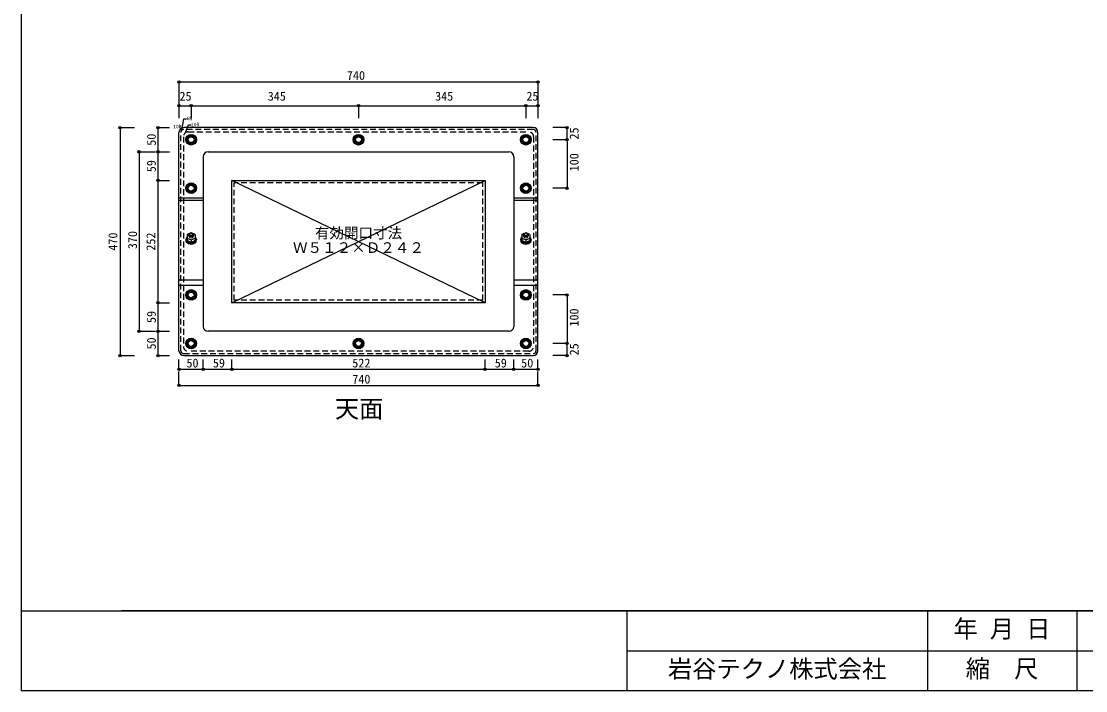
# Model space of a CAD drawing. Units: millimetres at full size, sheet at 1:10. Extents: x -10475 to 9199, y -10092 to 10143.
# Drawn here: x 5199 to 7393, y 2544 to 3924 of the extents above; entities that cross this region are included whole.
import ezdxf
from ezdxf.enums import TextEntityAlignment as Align

# ---------------------------------------------------------------- set-up
doc = ezdxf.new("R2010")
doc.units = ezdxf.units.MM
doc.header["$LTSCALE"] = 10
doc.header["$PDMODE"] = 32
doc.header["$PDSIZE"] = 5
doc.linetypes.add('DASHED1', pattern=[1.8, 1.2, -0.6])
for name, color, linetype in [('0-0_FRP', 7, 'Continuous'), ('0-3_開口寸法', 2, 'DASHED1'), ('0-8_FRP寸法', 3, 'Continuous'), ('0-F_図面枠', 7, 'Continuous'), ('3-4', 4, 'Continuous')]:
    doc.layers.add(name, color=color, linetype=linetype)
doc.styles.add('ＭＳ ゴシック', font='')
doc.styles.get('ＭＳ ゴシック').set_extended_font_data('MS Gothic')

msp = doc.modelspace()

# ---------------------------------------------------------------- linework, layer by layer
at = {"layer": '0-0_FRP', "color": 4}
for p, q in [((5523.88, 3244.99), (5523.88, 3694.99)), ((6253.88, 3704.99), (5533.93, 3704.99)), ((6263.88, 3244.99), (6263.88, 3694.99)), ((5573.88, 3644.99), (5573.88, 3294.99)), ((5583.93, 3654.99), (6203.88, 3654.99)), ((6213.88, 3644.99), (6213.88, 3294.99)), ((5632.88, 3343.99), (5632.88, 3595.99)), ((5632.88, 3595.99), (6154.88, 3595.99)), ((6154.88, 3343.99), (5632.88, 3595.99)), ((5632.88, 3343.99), (6154.88, 3595.99)), ((5523.88, 3559.91), (5573.88, 3559.91)), ((5523.88, 3555.16), (5573.88, 3555.16)), ((6213.88, 3559.91), (6263.88, 3559.91)), ((6213.88, 3555.16), (6263.88, 3555.16)), ((5539.83, 3475.89), (5539.83, 3474.27)), ((5552.62, 3469.51), (5552.17, 3469.95)), ((5552.62, 3469.51), (5552.47, 3467.84)), ((5553.38, 3468.19), (5552.55, 3468.77)), ((5553.56, 3469.89), (5553.06, 3470.37)), ((5553.56, 3469.89), (5553.38, 3468.19)), ((5557.93, 3475.89), (5557.93, 3474.27)), ((6229.83, 3475.89), (6229.83, 3474.27)), ((6242.62, 3469.51), (6242.17, 3469.95)), ((6242.62, 3469.51), (6242.47, 3467.84)), ((6243.38, 3468.19), (6242.55, 3468.77)), ((6243.56, 3469.89), (6243.06, 3470.37)), ((6243.56, 3469.89), (6243.38, 3468.19)), ((6247.93, 3475.89), (6247.93, 3474.27)), ((5523.88, 3391.16), (5573.88, 3391.16)), ((5523.88, 3380.06), (5573.88, 3380.06)), ((6213.88, 3391.16), (6263.88, 3391.16)), ((6213.88, 3380.06), (6263.88, 3380.06)), ((6203.88, 3284.99), (5583.88, 3284.99)), ((5533.93, 3234.99), (6253.88, 3234.99))]:
    msp.add_line(p, q, dxfattribs=at)
at = {"layer": '0-0_FRP', "linetype": 'DASHED1'}
for p, q in [((5527.88, 3244.99), (5527.88, 3694.99)), ((6253.88, 3700.99), (5533.88, 3700.99)), ((5542.88, 3695.99), (6244.88, 3695.99)), ((6259.88, 3244.99), (6259.88, 3694.99)), ((5532.88, 3685.99), (5532.88, 3253.99)), ((6254.88, 3685.99), (6254.88, 3253.99)), ((5533.88, 3238.99), (6253.88, 3238.99)), ((6244.88, 3243.99), (5542.88, 3243.99))]:
    msp.add_line(p, q, dxfattribs=at)
at = {"layer": '0-0_FRP', "color": 3}
for p, q in [((5537.88, 3474.27), (5537.88, 3473.23)), ((5559.88, 3474.27), (5559.88, 3473.23)), ((6227.88, 3474.27), (6227.88, 3473.23)), ((6249.88, 3474.27), (6249.88, 3473.23))]:
    msp.add_line(p, q, dxfattribs=at)
at = {"layer": '0-0_FRP'}
for p, q in [((5543.88, 3484.06), (5543.88, 3481.72)), ((5548.88, 3473.33), (5548.88, 3468.42)), ((5548.88, 3468.42), (5556.88, 3472.15)), ((5556.88, 3484.54), (5552.75, 3486.47)), ((5553.88, 3484.06), (5553.88, 3481.72)), ((5556.88, 3484.54), (5556.88, 3472.15)), ((6233.88, 3484.06), (6233.88, 3481.72)), ((6238.88, 3473.33), (6238.88, 3468.42)), ((6238.88, 3468.42), (6246.88, 3472.15)), ((6246.88, 3484.54), (6242.75, 3486.47)), ((6243.88, 3484.06), (6243.88, 3481.72)), ((6246.88, 3484.54), (6246.88, 3472.15))]:
    msp.add_line(p, q, dxfattribs=at)
for points in [[(5544.26, 3687.99), (5539.64, 3679.99), (5544.26, 3671.99), (5553.5, 3671.99), (5558.12, 3679.99), (5553.5, 3687.99)], [(5889.26, 3687.99), (5884.64, 3679.99), (5889.26, 3671.99), (5898.5, 3671.99), (5903.12, 3679.99), (5898.5, 3687.99)], [(6234.26, 3687.99), (6229.64, 3679.99), (6234.26, 3671.99), (6243.5, 3671.99), (6248.12, 3679.99), (6243.5, 3687.99)], [(5544.26, 3587.99), (5539.64, 3579.99), (5544.26, 3571.99), (5553.5, 3571.99), (5558.12, 3579.99), (5553.5, 3587.99)], [(6234.26, 3587.99), (6229.64, 3579.99), (6234.26, 3571.99), (6243.5, 3571.99), (6248.12, 3579.99), (6243.5, 3587.99)], [(5544.26, 3367.99), (5539.64, 3359.99), (5544.26, 3351.99), (5553.5, 3351.99), (5558.12, 3359.99), (5553.5, 3367.99)], [(6234.26, 3367.99), (6229.64, 3359.99), (6234.26, 3351.99), (6243.5, 3351.99), (6248.12, 3359.99), (6243.5, 3367.99)], [(5544.26, 3267.99), (5539.64, 3259.99), (5544.26, 3251.99), (5553.5, 3251.99), (5558.12, 3259.99), (5553.5, 3267.99)], [(5889.26, 3267.99), (5884.64, 3259.99), (5889.26, 3251.99), (5898.5, 3251.99), (5903.12, 3259.99), (5898.5, 3267.99)], [(6234.26, 3267.99), (6229.64, 3259.99), (6234.26, 3251.99), (6243.5, 3251.99), (6248.12, 3259.99), (6243.5, 3267.99)]]:
    msp.add_lwpolyline(points, close=True, dxfattribs=at)
at = {"layer": '0-0_FRP', "color": 4}
msp.add_lwpolyline([(6154.88, 3595.99), (6154.88, 3343.99), (5632.88, 3343.99)], dxfattribs=at)
at = {"layer": '0-0_FRP'}
for points in [[(5545.01, 3486.47), (5540.88, 3484.54), (5540.88, 3472.15), (5548.88, 3468.42)], [(5540.88, 3477.07), (5548.88, 3473.33), (5556.88, 3477.07)], [(5549.94, 3487.78), (5548.88, 3488.28), (5547.82, 3487.78)], [(6235.01, 3486.47), (6230.88, 3484.54), (6230.88, 3472.15), (6238.88, 3468.42)], [(6230.88, 3477.07), (6238.88, 3473.33), (6246.88, 3477.07)], [(6239.94, 3487.78), (6238.88, 3488.28), (6237.82, 3487.78)]]:
    msp.add_lwpolyline(points, dxfattribs=at)
at = {"layer": '0-0_FRP', "color": 3}
for centre in [(5548.88, 3679.99), (5893.88, 3679.99), (6238.88, 3679.99), (5548.88, 3579.99), (6238.88, 3579.99), (5548.88, 3359.99), (6238.88, 3359.99), (5548.88, 3259.99), (5893.88, 3259.99), (6238.88, 3259.99)]:
    msp.add_circle(centre, 11, dxfattribs=at)
at = {"layer": '0-0_FRP'}
for centre, radius in [((5548.88, 3679.99), 8), ((5893.88, 3679.99), 8), ((6238.88, 3679.99), 8), ((5548.88, 3679.99), 6), ((5893.88, 3679.99), 6), ((6238.88, 3679.99), 6), ((5548.88, 3579.99), 8), ((5548.88, 3579.99), 6), ((6238.88, 3579.99), 8), ((6238.88, 3579.99), 6), ((5548.88, 3359.99), 8), ((5548.88, 3359.99), 6), ((6238.88, 3359.99), 8), ((6238.88, 3359.99), 6), ((5548.88, 3259.99), 8), ((5548.88, 3259.99), 6), ((5893.88, 3259.99), 8), ((5893.88, 3259.99), 6), ((6238.88, 3259.99), 8), ((6238.88, 3259.99), 6)]:
    msp.add_circle(centre, radius, dxfattribs=at)
at = {"layer": '0-0_FRP', "color": 4}
for centre, radius, start, end in [((5533.88, 3694.99), 10, 90, 180), ((5548.88, 3679.99), 9.05, 122.126, 177.874), ((5548.88, 3679.99), 9.05, 62.126, 117.874), ((5548.88, 3679.99), 9.05, 2.126, 57.874), ((5893.88, 3679.99), 9.05, 122.126, 177.874), ((5893.88, 3679.99), 9.05, 62.126, 117.874), ((5893.88, 3679.99), 9.05, 2.126, 57.874), ((6238.88, 3679.99), 9.05, 122.126, 177.874), ((6238.88, 3679.99), 9.05, 62.126, 117.874), ((6238.88, 3679.99), 9.05, 2.126, 57.874), ((6253.88, 3694.99), 10, 0, 90), ((5548.88, 3679.99), 9.05, 182.126, 237.874), ((5548.88, 3679.99), 9.05, 242.126, 297.874), ((5548.88, 3679.99), 9.05, 302.126, 357.874), ((5893.88, 3679.99), 9.05, 182.126, 237.874), ((5893.88, 3679.99), 9.05, 242.126, 297.874), ((5893.88, 3679.99), 9.05, 302.126, 357.874), ((6238.88, 3679.99), 9.05, 182.126, 237.874), ((6238.88, 3679.99), 9.05, 242.126, 297.874), ((6238.88, 3679.99), 9.05, 302.126, 357.874), ((5583.88, 3644.99), 10, 90, 180), ((6203.88, 3644.99), 10, 0, 90), ((5548.88, 3579.99), 9.05, 122.126, 177.874), ((5548.88, 3579.99), 9.05, 182.126, 237.874), ((5548.88, 3579.99), 9.05, 62.126, 117.874), ((5548.88, 3579.99), 9.05, 2.126, 57.874), ((5548.88, 3579.99), 9.05, 302.126, 357.874), ((6238.88, 3579.99), 9.05, 122.126, 177.874), ((6238.88, 3579.99), 9.05, 182.126, 237.874), ((6238.88, 3579.99), 9.05, 62.126, 117.874), ((6238.88, 3579.99), 9.05, 2.126, 57.874), ((6238.88, 3579.99), 9.05, 302.126, 357.874), ((5548.88, 3579.99), 9.05, 242.126, 297.874), ((6238.88, 3579.99), 9.05, 242.126, 297.874), ((5548.88, 3359.99), 9.05, 122.126, 177.874), ((5548.88, 3359.99), 9.05, 182.126, 237.874), ((5548.88, 3359.99), 9.05, 62.126, 117.874), ((5548.88, 3359.99), 9.05, 2.126, 57.874), ((5548.88, 3359.99), 9.05, 302.126, 357.874), ((6238.88, 3359.99), 9.05, 122.126, 177.874), ((6238.88, 3359.99), 9.05, 182.126, 237.874), ((6238.88, 3359.99), 9.05, 62.126, 117.874), ((6238.88, 3359.99), 9.05, 2.126, 57.874), ((6238.88, 3359.99), 9.05, 302.126, 357.874), ((5548.88, 3359.99), 9.05, 242.126, 297.874), ((6238.88, 3359.99), 9.05, 242.126, 297.874), ((5583.88, 3294.99), 10, 180, 270), ((6203.88, 3294.99), 10, 270, 0), ((5548.88, 3259.99), 9.05, 122.126, 177.874), ((5548.88, 3259.99), 9.05, 182.126, 237.874), ((5548.88, 3259.99), 9.05, 62.126, 117.874), ((5548.88, 3259.99), 9.05, 242.126, 297.874), ((5548.88, 3259.99), 9.05, 2.126, 57.874), ((5548.88, 3259.99), 9.05, 302.126, 357.874), ((5893.88, 3259.99), 9.05, 122.126, 177.874), ((5893.88, 3259.99), 9.05, 182.126, 237.874), ((5893.88, 3259.99), 9.05, 62.126, 117.874), ((5893.88, 3259.99), 9.05, 242.126, 297.874), ((5893.88, 3259.99), 9.05, 2.126, 57.874), ((5893.88, 3259.99), 9.05, 302.126, 357.874), ((6238.88, 3259.99), 9.05, 122.126, 177.874), ((6238.88, 3259.99), 9.05, 182.126, 237.874), ((6238.88, 3259.99), 9.05, 62.126, 117.874), ((6238.88, 3259.99), 9.05, 242.126, 297.874), ((6238.88, 3259.99), 9.05, 2.126, 57.874), ((6238.88, 3259.99), 9.05, 302.126, 357.874), ((5533.88, 3244.99), 10, 180, 270), ((6253.88, 3244.99), 10, 270, 0)]:
    msp.add_arc(centre, radius, start, end, dxfattribs=at)
at = {"layer": '0-0_FRP', "linetype": 'DASHED1'}
for centre, radius, start, end in [((5533.88, 3694.99), 6, 90, 180), ((5542.88, 3685.99), 10, 90, 180), ((6244.88, 3685.99), 10, 0, 90), ((6253.88, 3694.99), 6, 0, 90), ((5542.88, 3253.99), 10, 180, 270), ((6244.88, 3253.99), 10, 270, 0), ((5533.88, 3244.99), 6, 180, 270), ((6253.88, 3244.99), 6, 270, 0)]:
    msp.add_arc(centre, radius, start, end, dxfattribs=at)
at = {"layer": '0-0_FRP', "color": 3}
for centre, start_param, end_param in [((5548.88, 3474.27), 5.5267289, 10.1812343), ((5548.88, 3473.23), 6.2831853, 9.424778), ((6238.88, 3474.27), 5.5267289, 10.1812343), ((6238.88, 3473.23), 6.2831853, 9.424778)]:
    msp.add_ellipse(centre, major_axis=(-11, 0), ratio=0.761243, start_param=start_param, end_param=end_param, dxfattribs=at)
at = {"layer": '0-0_FRP', "color": 4}
for centre, start_param, end_param in [((5548.88, 3475.89), 5.7966923, 6.7696783), ((5548.88, 3474.27), 6.2831853, 8.2623156), ((5548.88, 3475.89), 0.6086833, 1.4470315), ((5548.88, 3475.89), 1.6945612, 1.9968055), ((5548.88, 3474.27), 2.0916461, 3.1415927), ((5548.88, 3475.89), 2.1143184, 2.5329093), ((5548.88, 3475.89), 2.6550996, 3.6280857), ((6238.88, 3475.89), 5.7966923, 6.7696783), ((6238.88, 3474.27), 6.2831853, 8.2623156), ((6238.88, 3475.89), 0.6086833, 1.4470315), ((6238.88, 3475.89), 1.6945612, 1.9968055), ((6238.88, 3474.27), 2.0916461, 3.1415927), ((6238.88, 3475.89), 2.1143184, 2.5329093), ((6238.88, 3475.89), 2.6550996, 3.6280857)]:
    msp.add_ellipse(centre, major_axis=(-9.05, 0), ratio=0.773861, start_param=start_param, end_param=end_param, dxfattribs=at)
at = {"layer": '0-0_FRP'}
for centre, major_axis in [((5548.88, 3484.06), (-5, 0)), ((5548.88, 3485.03), (-3.5, 0)), ((6238.88, 3484.06), (-5, 0)), ((6238.88, 3485.03), (-3.5, 0))]:
    msp.add_ellipse(centre, major_axis=major_axis, ratio=0.761243, dxfattribs=at)
for centre in [(5548.88, 3481.72), (6238.88, 3481.72)]:
    msp.add_ellipse(centre, major_axis=(-5, 0), ratio=0.761243, start_param=6.2828527, end_param=9.4251105, dxfattribs=at)
at = {"layer": '0-3_開口寸法', "color": 3}
for p, q in [((6149.88, 3590.99), (5637.88, 3590.99)), ((5637.88, 3348.99), (5637.88, 3590.99)), ((6149.88, 3348.99), (6149.88, 3590.99)), ((6149.88, 3348.99), (5637.88, 3348.99))]:
    msp.add_line(p, q, dxfattribs=at)
at = {"layer": '0-8_FRP寸法', "color": 4}
for p, q in [((5523.88, 3799.11), (6263.88, 3799.11)), ((5523.88, 3750.07), (5548.88, 3750.07)), ((5548.88, 3750.07), (5893.88, 3750.07)), ((5893.88, 3750.07), (6238.88, 3750.07)), ((6238.88, 3750.07), (6263.88, 3750.07)), ((5536.28, 3693.62), (5543.51, 3710.59)), ((5543.51, 3710.59), (5548.67, 3710.59)), ((5480.51, 3704.99), (5480.51, 3654.99)), ((6323.82, 3679.99), (6323.82, 3704.99)), ((6323.82, 3679.99), (6323.82, 3579.99)), ((5441.63, 3654.99), (5441.63, 3284.99)), ((5480.51, 3654.99), (5480.51, 3595.99)), ((6323.82, 3359.99), (6323.82, 3259.99)), ((5480.51, 3343.99), (5480.51, 3284.99)), ((5480.51, 3284.99), (5480.51, 3234.99)), ((6323.82, 3234.99), (6323.82, 3259.99)), ((5523.88, 3206.77), (5573.88, 3206.77)), ((5573.88, 3206.77), (5632.88, 3206.77)), ((5632.88, 3206.77), (6154.88, 3206.77)), ((6154.88, 3206.77), (6213.88, 3206.77)), ((6213.88, 3206.77), (6263.88, 3206.77)), ((5523.88, 3173.58), (6263.88, 3173.58))]:
    msp.add_line(p, q, dxfattribs=at)
at = {"layer": '0-8_FRP寸法'}
for p, q in [((5523.88, 3799.11), (5523.88, 3739.64)), ((6263.88, 3799.11), (6263.88, 3739.64)), ((5523.88, 3750.07), (5523.88, 3724.7)), ((5548.88, 3750.07), (5548.88, 3724.7)), ((5893.88, 3750.07), (5893.88, 3724.7)), ((6238.88, 3750.07), (6238.88, 3724.7)), ((6263.88, 3750.07), (6263.88, 3724.7)), ((5402.32, 3704.99), (5432.02, 3704.99)), ((5480.51, 3704.99), (5504.08, 3704.99)), ((6323.82, 3704.99), (6294.75, 3704.99)), ((6323.82, 3679.99), (6294.75, 3679.99)), ((6323.82, 3679.99), (6294.75, 3679.99)), ((5441.63, 3654.99), (5475.63, 3654.99)), ((5480.51, 3654.99), (5504.08, 3654.99)), ((5480.51, 3595.99), (5504.08, 3595.99)), ((6323.82, 3579.99), (6294.75, 3579.99)), ((6323.82, 3359.99), (6294.75, 3359.99)), ((5480.51, 3343.99), (5504.08, 3343.99)), ((5441.63, 3284.99), (5475.63, 3284.99)), ((5480.51, 3284.99), (5504.08, 3284.99)), ((6323.82, 3259.99), (6294.75, 3259.99)), ((6323.82, 3259.99), (6294.75, 3259.99)), ((5402.32, 3234.99), (5432.02, 3234.99)), ((5480.51, 3234.99), (5504.08, 3234.99)), ((5523.88, 3206.77), (5523.88, 3227.13)), ((5573.88, 3206.77), (5573.88, 3227.13)), ((5632.88, 3206.77), (5632.88, 3227.13)), ((6154.88, 3206.77), (6154.88, 3227.13)), ((6213.88, 3206.77), (6213.88, 3227.13)), ((6263.88, 3206.77), (6263.88, 3227.13)), ((6323.82, 3234.99), (6294.75, 3234.99)), ((5523.88, 3173.58), (5523.88, 3202.24)), ((6263.88, 3173.58), (6263.88, 3202.24))]:
    msp.add_line(p, q, dxfattribs=at)
at = {"layer": '0-8_FRP寸法', "color": 4}
msp.add_lwpolyline([(5529.64, 3699.45), (5533.62, 3722.98), (5539.67, 3722.98)], dxfattribs=at)
at = {"layer": '0-8_FRP寸法', "color": 6}
for p in [(5523.88, 3799.11), (6263.88, 3799.11), (5523.88, 3750.07), (5548.88, 3750.07), (5893.88, 3750.07), (6238.88, 3750.07), (6263.88, 3750.07), (5402.32, 3704.99), (5480.51, 3704.99), (6323.82, 3704.99), (6323.82, 3679.99), (5441.63, 3654.99), (5480.51, 3654.99), (5480.51, 3595.99), (6323.82, 3579.99), (6323.82, 3359.99), (5480.51, 3343.99), (5441.63, 3284.99), (5480.51, 3284.99), (6323.82, 3259.99), (5402.32, 3234.99), (5480.51, 3234.99), (6323.82, 3234.99), (5523.88, 3206.77), (5573.88, 3206.77), (5632.88, 3206.77), (6154.88, 3206.77), (6213.88, 3206.77), (6263.88, 3206.77), (5523.88, 3173.58), (6263.88, 3173.58)]:
    msp.add_point(p, dxfattribs=at)
at = {"layer": '0-F_図面枠'}
for p, q in [((5198.81, 2708.43), (9198.81, 2708.43)), ((9198.81, 2708.43), (5406.39, 2708.43)), ((6447.04, 2708.43), (6447.04, 2544.1)), ((7066.53, 2708.43), (7066.53, 2544.1)), ((7374.32, 2708.43), (7374.32, 2544.1)), ((6447.04, 2626.26), (7066.53, 2626.26)), ((7066.53, 2626.26), (7806.75, 2626.26)), ((9198.81, 2544.1), (5198.81, 2544.1))]:
    msp.add_line(p, q, dxfattribs=at)
msp.add_lwpolyline([(9198.81, 5304.1), (5198.81, 5304.1), (5198.81, 2544.1)], dxfattribs=at)
at = {"layer": '3-4'}
for p, q in [((5402.32, 3704.99), (5402.32, 3234.99)), ((5480.51, 3595.99), (5480.51, 3343.99))]:
    msp.add_line(p, q, dxfattribs=at)

# ---------------------------------------------------------------- texts
at = {"layer": '0-0_FRP', "color": 6, "style": 'ＭＳ ゴシック'}
msp.add_text('天面', height=36.66, dxfattribs=at).set_placement((5845.35, 3096.09), align=Align.BOTTOM_LEFT)
at = {"layer": '0-3_開口寸法', "color": 3, "style": 'ＭＳ ゴシック'}
for s, p in [('有効開口寸法', (5803.88, 3469.99)), ('Ｗ５１２×Ｄ２４２', (5758.88, 3439.99))]:
    msp.add_text(s, height=21.99, dxfattribs=at).set_placement(p, align=Align.BOTTOM_LEFT)
at = {"layer": '0-8_FRP寸法', "style": 'ＭＳ ゴシック'}
for s, p in [('740', (5869.93, 3797.8)), ('25', (5524.93, 3755.01)), ('345', (5706.81, 3755.01)), ('345', (6051.81, 3755.01)), ('25', (6239.93, 3755.01)), ('50', (5539.24, 3204.95)), ('59', (5593.74, 3204.95)), ('522', (5881.11, 3204.95)), ('59', (6174.74, 3204.95)), ('50', (6229.24, 3204.95)), ('740', (5881.11, 3171.76))]:
    msp.add_text(s, height=18.33, dxfattribs=at).set_placement(p, align=Align.BOTTOM_LEFT)
at = {"layer": '0-8_FRP寸法', "color": 6, "style": 'ＭＳ ゴシック'}
for s, p in [('10R', (5511.82, 3701.3)), ('6R', (5539.67, 3717.98)), ('10R', (5548.67, 3705.59))]:
    msp.add_text(s, height=7.331, dxfattribs=at).set_placement(p, align=Align.BOTTOM_LEFT)
at = {"layer": '0-8_FRP寸法', "style": 'ＭＳ ゴシック'}
for s, p in [('50', (5481.62, 3667.51)), ('25', (6352.92, 3680.37)), ('100', (6352.92, 3614.75)), ('59', (5481.62, 3613.01)), ('370', (5442.74, 3454.39)), ('470', (5402.32, 3451.24)), ('252', (5480.51, 3451.24)), ('59', (5481.62, 3302.01)), ('100', (6352.92, 3294.75)), ('50', (5481.62, 3247.51)), ('25', (6352.92, 3235.37))]:
    msp.add_text(s, height=18.33, rotation=90, dxfattribs=at).set_placement(p, align=Align.BOTTOM_LEFT)
at = {"layer": '0-F_図面枠', "color": 6, "style": 'ＭＳ ゴシック'}
for s, p in [('年 月 日', (7120.43, 2642.35)), ('岩谷テクノ株式会社', (6531.66, 2559.87)), ('縮\u3000尺', (7145.43, 2560.18))]:
    msp.add_text(s, height=36.66, dxfattribs=at).set_placement(p, align=Align.BOTTOM_LEFT)

doc.saveas('drawing.dxf')
